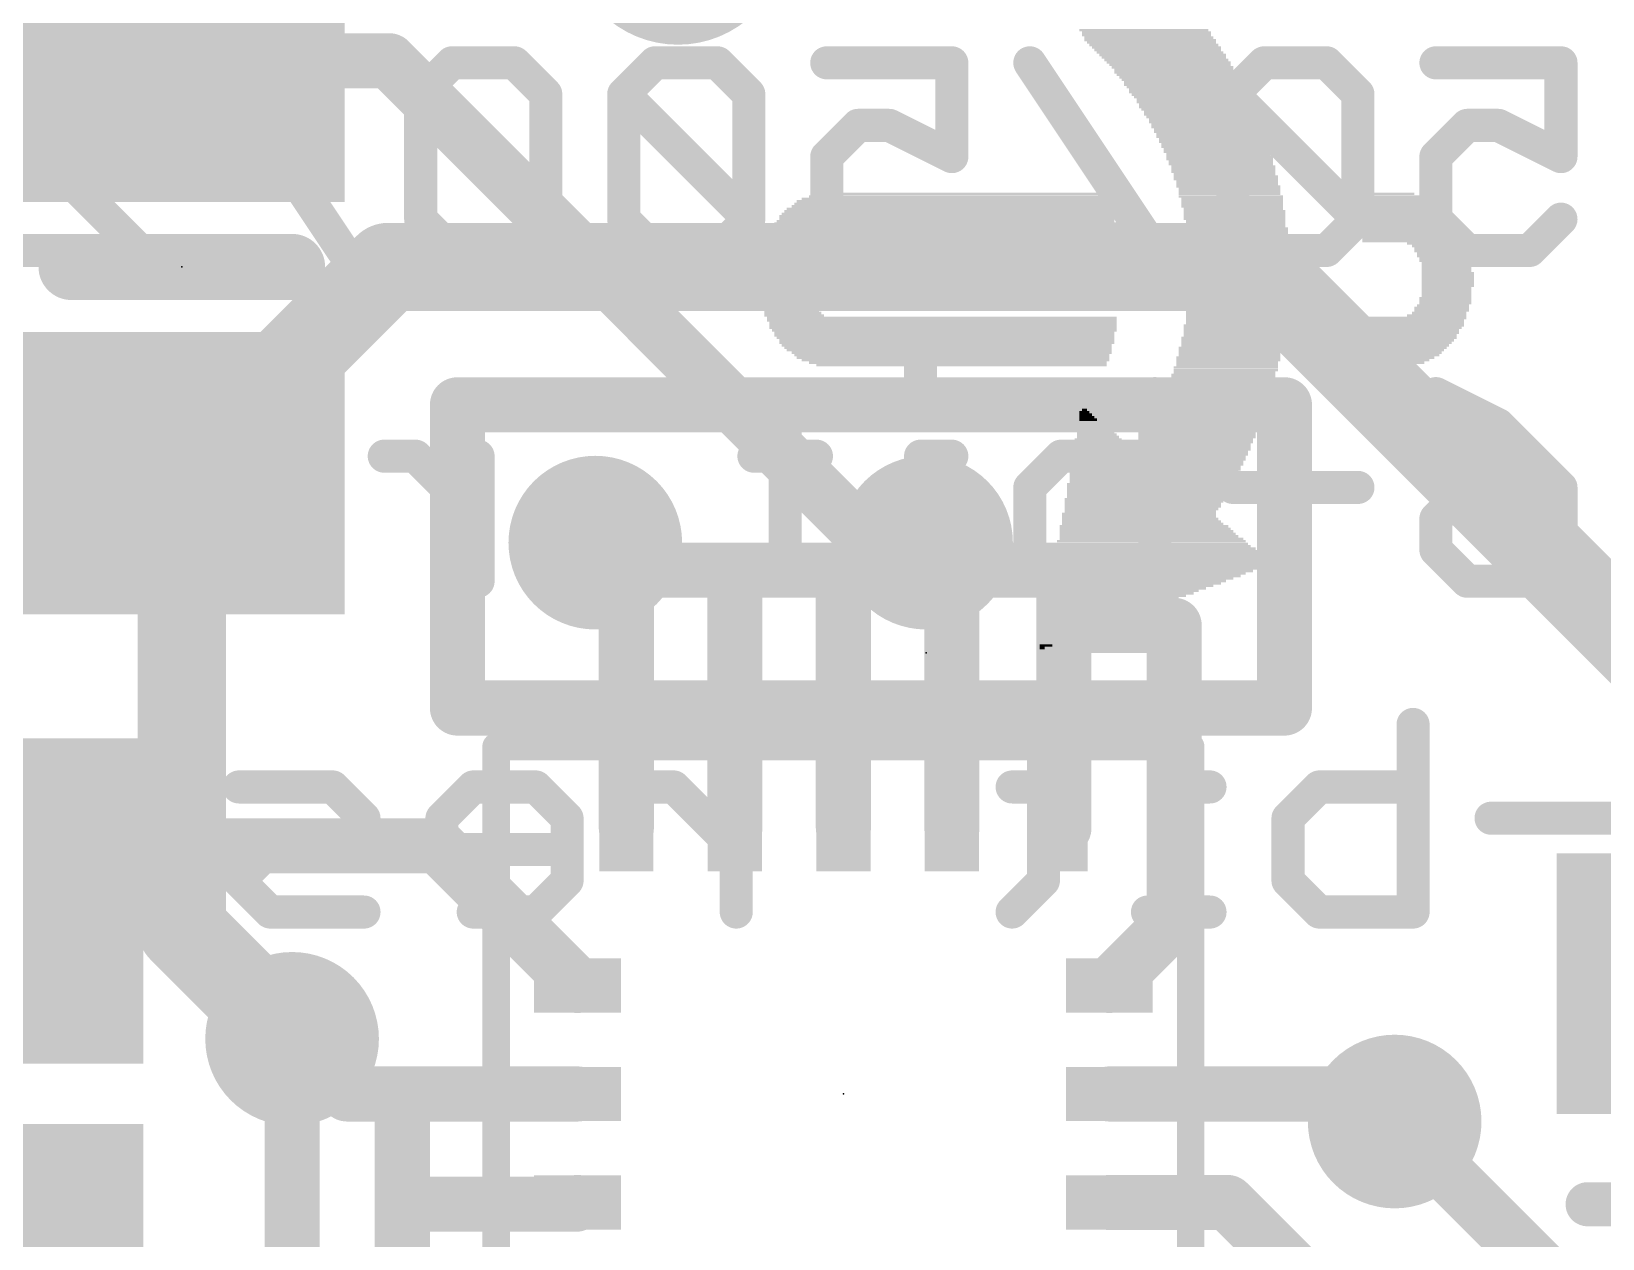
# Model space of a CAD drawing. Extents: x -0.1 to 30.5, y 0 to 19.2.
# Drawn here: x 11.5 to 18.74, y 9.24 to 14.8 of the extents above; entities that cross this region are included whole.
import ezdxf

# ---------------------------------------------------------------- set-up
doc = ezdxf.new("R2010")
doc.units = 0
for name, color, linetype in [('1', 12, 'CONTINUOUS'), ('16', 132, 'CONTINUOUS'), ('18', 110, 'CONTINUOUS'), ('21', 40, 'CONTINUOUS'), ('22', 6, 'CONTINUOUS'), ('23', 53, 'CONTINUOUS')]:
    doc.layers.add(name, color=color, linetype=linetype)

# ---------------------------------------------------------------- blocks, each defined once
blk = doc.blocks.new('RECT')
blk.add_solid([(-0.5, -0.5), (0.5, -0.5), (-0.5, 0.5), (0.5, 0.5)])
blk = doc.blocks.new('PIE')
at = {"const_width": 0.5}
blk.add_lwpolyline([(0, -0.25, 1), (0, 0.25, 1), (0, -0.25)], format="xyb", dxfattribs=at)
blk = doc.blocks.new('ROUNDV')
at = {"const_width": 0.5}
blk.add_lwpolyline([(0, -0.25, 1), (0, 0.25, 1), (0, -0.25)], format="xyb", dxfattribs=at)

msp = doc.modelspace()

# ---------------------------------------------------------------- linework, layer by layer
at = {"layer": '1', "const_width": 0.254}
for points in [[(12.192, 14.666), (13.147, 14.666)], [(13.147, 14.666), (15.494, 12.319)], [(13.462, 13.081), (17.272, 13.081)], [(13.462, 11.684), (13.462, 13.081)], [(17.272, 13.081), (17.272, 11.684)], [(10.625, 12.766), (12.192, 12.766)], [(14.24, 11.131), (14.24, 12.319)], [(14.24, 12.319), (14.74, 12.319)], [(14.74, 12.319), (15.24, 12.319)], [(14.74, 11.131), (14.74, 12.319)], [(15.24, 12.319), (15.494, 12.319)], [(15.24, 11.131), (15.24, 12.319)], [(15.494, 12.319), (15.74, 12.319)], [(15.74, 12.319), (16.256, 12.319)], [(15.74, 11.131), (15.74, 12.319)], [(16.256, 12.319), (16.256, 12.065)], [(16.256, 12.065), (16.256, 11.131)], [(16.764, 12.065), (16.256, 12.065)], [(16.764, 10.705), (16.764, 12.065)], [(17.272, 11.684), (13.462, 11.684)], [(16.256, 11.131), (16.24, 11.131)], [(11.618, 11.049), (11.364, 10.795)], [(13.372, 11.049), (11.618, 11.049)], [(14.015, 10.406), (13.372, 11.049)], [(16.465, 10.406), (16.764, 10.705)], [(12.954, 9.906), (12.7, 10.16)], [(13.208, 9.906), (12.954, 9.906)], [(14.015, 9.906), (13.208, 9.906)], [(13.208, 9.906), (13.208, 9.398)], [(16.465, 9.906), (17.653, 9.906)], [(17.653, 9.906), (17.78, 9.779)], [(13.208, 8.89), (13.208, 9.398)], [(13.208, 9.398), (14.007, 9.398)], [(14.007, 9.398), (14.015, 9.406)], [(16.465, 9.406), (17.01, 9.406)], [(17.01, 9.406), (17.653, 8.763)]]:
    msp.add_lwpolyline(points, dxfattribs=at)
at = {"layer": '1', "const_width": 0.127}
for points in [[(12.192, 14.7295, 1), (12.192, 14.6025)], [(13.1919, 14.7109, 1), (13.1021, 14.6211)], [(13.147, 14.6025, 1), (13.147, 14.7295)], [(13.462, 13.1445, 1), (13.462, 13.0175)], [(13.5255, 13.081, 1), (13.3985, 13.081)], [(17.3355, 13.081, 1), (17.2085, 13.081)], [(17.272, 13.0175, 1), (17.272, 13.1445)], [(12.192, 12.7025, 1), (12.192, 12.8295)], [(14.3035, 12.319, 1), (14.1765, 12.319)], [(14.24, 12.3825, 1), (14.24, 12.2555)], [(14.74, 12.3825, 1), (14.74, 12.2555)], [(14.8035, 12.319, 1), (14.6765, 12.319)], [(14.74, 12.2555, 1), (14.74, 12.3825)], [(15.24, 12.3825, 1), (15.24, 12.2555)], [(15.3035, 12.319, 1), (15.1765, 12.319)], [(15.24, 12.2555, 1), (15.24, 12.3825)], [(15.494, 12.3825, 1), (15.494, 12.2555)], [(15.4491, 12.2741, 1), (15.5389, 12.3639)], [(15.494, 12.2555, 1), (15.494, 12.3825)], [(15.74, 12.3825, 1), (15.74, 12.2555)], [(15.8035, 12.319, 1), (15.6765, 12.319)], [(15.74, 12.2555, 1), (15.74, 12.3825)], [(16.3195, 12.319, 1), (16.1925, 12.319)], [(16.256, 12.2555, 1), (16.256, 12.3825)], [(16.3195, 12.065, 1), (16.1925, 12.065)], [(16.256, 12.1285, 1), (16.256, 12.0015)], [(16.8275, 12.065, 1), (16.7005, 12.065)], [(16.764, 12.0015, 1), (16.764, 12.1285)], [(16.1925, 12.065, 1), (16.3195, 12.065)], [(13.462, 11.7475, 1), (13.462, 11.6205)], [(17.272, 11.6205, 1), (17.272, 11.7475)], [(13.3985, 11.684, 1), (13.5255, 11.684)], [(17.2085, 11.684, 1), (17.3355, 11.684)], [(16.24, 11.1945, 1), (16.24, 11.0675)], [(16.256, 11.0675, 1), (16.256, 11.1945)], [(11.618, 11.1125, 1), (11.618, 10.9855)], [(11.6629, 11.0041, 1), (11.5731, 11.0939)], [(13.4169, 11.0939, 1), (13.3271, 11.0041)], [(13.372, 10.9855, 1), (13.372, 11.1125)], [(14.1765, 11.131, 1), (14.3035, 11.131)], [(14.6765, 11.131, 1), (14.8035, 11.131)], [(15.1765, 11.131, 1), (15.3035, 11.131)], [(15.6765, 11.131, 1), (15.8035, 11.131)], [(16.1925, 11.131, 1), (16.3195, 11.131)], [(16.8089, 10.6601, 1), (16.7191, 10.7499)], [(16.7005, 10.705, 1), (16.8275, 10.705)], [(13.9701, 10.3611, 1), (14.0599, 10.4509)], [(16.4201, 10.4509, 1), (16.5099, 10.3611)], [(12.7449, 10.2049, 1), (12.6551, 10.1151)], [(12.954, 9.9695, 1), (12.954, 9.8425)], [(12.9091, 9.8611, 1), (12.9989, 9.9509)], [(13.208, 9.9695, 1), (13.208, 9.8425)], [(13.2715, 9.906, 1), (13.1445, 9.906)], [(13.208, 9.8425, 1), (13.208, 9.9695)], [(14.015, 9.8425, 1), (14.015, 9.9695)], [(16.465, 9.9695, 1), (16.465, 9.8425)], [(17.6979, 9.9509, 1), (17.6081, 9.8611)], [(17.653, 9.8425, 1), (17.653, 9.9695)], [(17.7351, 9.7341, 1), (17.8249, 9.8239)], [(13.2715, 9.398, 1), (13.1445, 9.398)], [(13.208, 9.4615, 1), (13.208, 9.3345)], [(13.9621, 9.4429, 1), (14.0519, 9.3531)], [(14.0599, 9.3611, 1), (13.9701, 9.4509)], [(14.007, 9.3345, 1), (14.007, 9.4615)], [(16.465, 9.4695, 1), (16.465, 9.3425)], [(17.0549, 9.4509, 1), (16.9651, 9.3611)], [(17.01, 9.3425, 1), (17.01, 9.4695)], [(13.1445, 9.398, 1), (13.2715, 9.398)]]:
    msp.add_lwpolyline(points, format="xyb", dxfattribs=at)
at = {"layer": '16'}
for points, const_width in [([(13.142, 13.716), (12.192, 12.766)], 0.4064), ([(17.145, 13.716), (13.142, 13.716)], 0.4064), ([(19.177, 11.684), (17.145, 13.716)], 0.4064), ([(12.192, 12.766), (12.192, 10.668)], 0.4064), ([(12.192, 10.668), (12.7, 10.16)], 0.4064), ([(12.7, 10.16), (12.7, 5.461)], 0.254), ([(17.78, 9.779), (18.542, 9.017)], 0.254)]:
    msp.add_lwpolyline(points, dxfattribs=dict(at, const_width=const_width))
for points, const_width in [([(13.142, 13.8176, 1), (13.142, 13.6144)], 0.2032), ([(13.2138, 13.6442, 1), (13.0702, 13.7878)], 0.2032), ([(17.2168, 13.7878, 1), (17.0732, 13.6442)], 0.2032), ([(17.145, 13.6144, 1), (17.145, 13.8176)], 0.2032), ([(12.2936, 12.766, 1), (12.0904, 12.766)], 0.2032), ([(12.1202, 12.8378, 1), (12.2638, 12.6942)], 0.2032), ([(12.2638, 10.7398, 1), (12.1202, 10.5962)], 0.2032), ([(12.0904, 10.668, 1), (12.2936, 10.668)], 0.2032), ([(12.6282, 10.0882, 1), (12.7718, 10.2318)], 0.2032), ([(12.7635, 10.16, 1), (12.6365, 10.16)], 0.127), ([(17.8249, 9.8239, 1), (17.7351, 9.7341)], 0.127)]:
    msp.add_lwpolyline(points, format="xyb", dxfattribs=dict(at, const_width=const_width))
at = {"layer": '21'}
for points, const_width in [([(12.7, 13.716), (11.684, 13.716)], 0.3048), ([(13.64, 8.306), (13.64, 11.506)], 0.127), ([(13.64, 11.506), (16.84, 11.506)], 0.127), ([(16.84, 11.506), (16.84, 8.306)], 0.127), ([(19.685, 9.398), (18.669, 9.398)], 0.2032)]:
    msp.add_lwpolyline(points, dxfattribs=dict(at, const_width=const_width))
for points, const_width in [([(11.684, 13.7922, 1), (11.684, 13.6398)], 0.1524), ([(12.7, 13.6398, 1), (12.7, 13.7922)], 0.1524), ([(13.6718, 11.506, 1), (13.6082, 11.506)], 0.0635), ([(13.64, 11.5378, 1), (13.64, 11.4742)], 0.0635), ([(16.8717, 11.506, 1), (16.8083, 11.506)], 0.0635), ([(16.84, 11.4742, 1), (16.84, 11.5378)], 0.0635), ([(18.669, 9.4488, 1), (18.669, 9.3472)], 0.1016)]:
    msp.add_lwpolyline(points, format="xyb", dxfattribs=dict(at, const_width=const_width))
at = {"layer": '22', "const_width": 0.1524}
for points in [[(11.4214, 14.5125), (11.5655, 14.6565)], [(11.5655, 14.6565), (11.8536, 14.6565)], [(11.8536, 14.6565), (11.9977, 14.5125)], [(12.9332, 13.7922), (12.3569, 14.6565)], [(13.4365, 14.6565), (13.2925, 14.5125)], [(13.7246, 14.6565), (13.4365, 14.6565)], [(13.8687, 14.5125), (13.7246, 14.6565)], [(14.372, 14.6565), (14.228, 14.5125)], [(14.6602, 14.6565), (14.372, 14.6565)], [(14.8042, 14.5125), (14.6602, 14.6565)], [(15.1635, 14.6565), (15.7397, 14.6565)], [(15.7397, 14.6565), (15.7397, 14.2244)], [(16.6752, 13.7922), (16.099, 14.6565)], [(17.1786, 14.6565), (17.0345, 14.5125)], [(17.4667, 14.6565), (17.1786, 14.6565)], [(17.6108, 14.5125), (17.4667, 14.6565)], [(17.9701, 14.6565), (18.5463, 14.6565)], [(18.5463, 14.6565), (18.5463, 14.2244)], [(13.2925, 14.5125), (13.2925, 13.9363)], [(13.8687, 13.9363), (13.2925, 14.5125)], [(13.8687, 13.9363), (13.8687, 14.5125)], [(14.228, 14.5125), (14.228, 13.9363)], [(14.8042, 13.9363), (14.228, 14.5125)], [(14.8042, 13.9363), (14.8042, 14.5125)], [(17.0345, 14.5125), (17.0345, 13.9363)], [(17.6108, 13.9363), (17.0345, 14.5125)], [(17.6108, 13.9363), (17.6108, 14.5125)], [(11.9977, 13.7922), (11.4214, 14.3684)], [(15.3076, 14.3684), (15.1635, 14.2244)], [(15.4516, 14.3684), (15.3076, 14.3684)], [(15.7397, 14.2244), (15.4516, 14.3684)], [(18.1141, 14.3684), (17.9701, 14.2244)], [(18.2582, 14.3684), (18.1141, 14.3684)], [(18.5463, 14.2244), (18.2582, 14.3684)], [(15.1635, 14.2244), (15.1635, 13.9363)], [(17.9701, 14.2244), (17.9701, 13.9363)], [(13.2925, 13.9363), (13.4365, 13.7922)], [(13.7246, 13.7922), (13.8687, 13.9363)], [(14.228, 13.9363), (14.372, 13.7922)], [(14.6602, 13.7922), (14.8042, 13.9363)], [(15.1635, 13.9363), (15.3076, 13.7922)], [(15.5957, 13.7922), (15.7397, 13.9363)], [(17.0345, 13.9363), (17.1786, 13.7922)], [(17.4667, 13.7922), (17.6108, 13.9363)], [(17.9701, 13.9363), (18.1141, 13.7922)], [(18.4022, 13.7922), (18.5463, 13.9363)], [(11.4214, 13.7922), (11.9977, 13.7922)], [(13.4365, 13.7922), (13.7246, 13.7922)], [(14.372, 13.7922), (14.6602, 13.7922)], [(15.3076, 13.7922), (15.5957, 13.7922)], [(17.1786, 13.7922), (17.4667, 13.7922)], [(18.1141, 13.7922), (18.4022, 13.7922)], [(15.5957, 13.2766), (15.5957, 13.1325)], [(16.6752, 13.1325), (16.6752, 12.2682)], [(17.9701, 13.1325), (18.2582, 12.9885)], [(14.972, 12.9885), (14.972, 12.4123)], [(18.2582, 12.9885), (18.5463, 12.7004)], [(11.6977, 12.8444), (11.2655, 12.8444)], [(11.8417, 12.7004), (11.6977, 12.8444)], [(12.3451, 12.8444), (12.201, 12.7004)], [(12.6332, 12.8444), (12.3451, 12.8444)], [(12.7773, 12.7004), (12.6332, 12.8444)], [(13.2687, 12.8444), (13.1247, 12.8444)], [(13.5569, 12.5563), (13.2687, 12.8444)], [(13.5569, 12.2682), (13.5569, 12.8444)], [(15.116, 12.8444), (14.8279, 12.8444)], [(15.7397, 12.8444), (15.5957, 12.8444)], [(15.5957, 12.8444), (15.5957, 12.2682)], [(16.099, 12.7004), (16.2431, 12.8444)], [(16.2431, 12.8444), (16.6752, 12.8444)], [(11.6977, 12.5563), (11.8417, 12.7004)], [(12.201, 12.7004), (12.201, 12.5563)], [(12.7773, 12.4123), (12.7773, 12.7004)], [(16.099, 12.4123), (16.099, 12.7004)], [(17.6108, 12.7004), (17.0345, 12.7004)], [(17.9701, 12.5563), (18.1141, 12.7004)], [(18.1141, 12.7004), (18.5463, 12.7004)], [(18.5463, 12.7004), (18.5463, 12.4123)], [(11.4096, 12.5563), (11.6977, 12.5563)], [(12.201, 12.5563), (12.7773, 12.5563)], [(17.9701, 12.4123), (17.9701, 12.5563)], [(12.6332, 12.2682), (12.7773, 12.4123)], [(14.972, 12.4123), (14.8279, 12.2682)], [(16.2431, 12.2682), (16.099, 12.4123)], [(18.1141, 12.2682), (17.9701, 12.4123)], [(18.5463, 12.4123), (18.4022, 12.2682)], [(11.8417, 12.2682), (11.4096, 12.2682)], [(12.3451, 12.2682), (12.6332, 12.2682)], [(15.7397, 12.2682), (15.4516, 12.2682)], [(16.6752, 12.2682), (16.2431, 12.2682)], [(18.4022, 12.2682), (18.1141, 12.2682)], [(16.7852, 11.7526), (16.7852, 11.6085)], [(17.8648, 11.6085), (17.8648, 10.7442)], [(16.1615, 11.4645), (16.1615, 10.8883)], [(11.5195, 11.1764), (11.6636, 11.3204)], [(11.6636, 11.3204), (11.9517, 11.3204)], [(11.9517, 11.3204), (12.0957, 11.1764)], [(12.8872, 11.3204), (12.455, 11.3204)], [(13.0313, 11.1764), (12.8872, 11.3204)], [(13.5346, 11.3204), (13.3905, 11.1764)], [(13.8227, 11.3204), (13.5346, 11.3204)], [(13.9668, 11.1764), (13.8227, 11.3204)], [(14.4583, 11.3204), (14.3142, 11.3204)], [(14.7464, 11.0323), (14.4583, 11.3204)], [(14.7464, 10.7442), (14.7464, 11.3204)], [(16.3056, 11.3204), (16.0175, 11.3204)], [(16.9292, 11.3204), (16.7852, 11.3204)], [(16.7852, 11.3204), (16.7852, 10.7442)], [(17.2885, 11.1764), (17.4326, 11.3204)], [(17.4326, 11.3204), (17.8648, 11.3204)], [(11.5195, 10.8883), (11.5195, 11.1764)], [(12.0957, 11.1764), (12.0957, 10.8883)], [(12.8872, 11.0323), (13.0313, 11.1764)], [(13.3905, 11.1764), (13.3905, 11.0323)], [(13.9668, 10.8883), (13.9668, 11.1764)], [(17.2885, 10.8883), (17.2885, 11.1764)], [(18.8003, 11.1764), (18.2241, 11.1764)], [(12.455, 10.8883), (12.5991, 11.0323)], [(12.5991, 11.0323), (12.8872, 11.0323)], [(13.3905, 11.0323), (13.9668, 11.0323)], [(11.6636, 10.7442), (11.5195, 10.8883)], [(12.0957, 10.8883), (11.9517, 10.7442)], [(12.5991, 10.7442), (12.455, 10.8883)], [(13.8227, 10.7442), (13.9668, 10.8883)], [(16.1615, 10.8883), (16.0175, 10.7442)], [(17.4326, 10.7442), (17.2885, 10.8883)], [(11.9517, 10.7442), (11.6636, 10.7442)], [(13.0313, 10.7442), (12.5991, 10.7442)], [(13.5346, 10.7442), (13.8227, 10.7442)], [(16.9292, 10.7442), (16.6411, 10.7442)], [(17.8648, 10.7442), (17.4326, 10.7442)]]:
    msp.add_lwpolyline(points, dxfattribs=at)
at = {"layer": '22', "const_width": 0.0762}
for points in [[(11.5655, 14.6946, 1), (11.5655, 14.6184)], [(11.5924, 14.6296, 1), (11.5385, 14.6835)], [(11.8805, 14.6835, 1), (11.8267, 14.6296)], [(11.8536, 14.6184, 1), (11.8536, 14.6946)], [(12.3886, 14.6777, 1), (12.3252, 14.6354)], [(13.4365, 14.6946, 1), (13.4365, 14.6184)], [(13.4635, 14.6296, 1), (13.4096, 14.6835)], [(13.7516, 14.6835, 1), (13.6977, 14.6296)], [(13.7246, 14.6184, 1), (13.7246, 14.6946)], [(14.372, 14.6946, 1), (14.372, 14.6184)], [(14.399, 14.6296, 1), (14.3451, 14.6835)], [(14.6871, 14.6835, 1), (14.6332, 14.6296)], [(14.6602, 14.6184, 1), (14.6602, 14.6946)], [(15.1635, 14.6946, 1), (15.1635, 14.6184)], [(15.7778, 14.6565, 1), (15.7016, 14.6565)], [(15.7397, 14.6184, 1), (15.7397, 14.6946)], [(16.1307, 14.6777, 1), (16.0673, 14.6354)], [(17.1786, 14.6946, 1), (17.1786, 14.6184)], [(17.2055, 14.6296, 1), (17.1517, 14.6835)], [(17.4936, 14.6835, 1), (17.4398, 14.6296)], [(17.4667, 14.6184, 1), (17.4667, 14.6946)], [(17.9701, 14.6946, 1), (17.9701, 14.6184)], [(18.5844, 14.6565, 1), (18.5082, 14.6565)], [(18.5463, 14.6184, 1), (18.5463, 14.6946)], [(11.9707, 14.4855, 1), (12.0246, 14.5394)], [(13.3194, 14.5394, 1), (13.2655, 14.4855)], [(13.2655, 14.5394, 1), (13.3194, 14.4855)], [(13.3306, 14.5125, 1), (13.2544, 14.5125)], [(13.9068, 14.5125, 1), (13.8306, 14.5125)], [(13.8417, 14.4855, 1), (13.8956, 14.5394)], [(14.2549, 14.5394, 1), (14.201, 14.4855)], [(14.201, 14.5394, 1), (14.2549, 14.4855)], [(14.2661, 14.5125, 1), (14.1899, 14.5125)], [(14.8423, 14.5125, 1), (14.7661, 14.5125)], [(14.7773, 14.4855, 1), (14.8311, 14.5394)], [(17.0726, 14.5125, 1), (16.9964, 14.5125)], [(17.0615, 14.5394, 1), (17.0076, 14.4855)], [(17.0076, 14.5394, 1), (17.0615, 14.4855)], [(17.6489, 14.5125, 1), (17.5727, 14.5125)], [(17.5838, 14.4855, 1), (17.6377, 14.5394)], [(15.3076, 14.4065, 1), (15.3076, 14.3303)], [(15.3345, 14.3415, 1), (15.2806, 14.3954)], [(15.4687, 14.4025, 1), (15.4346, 14.3343)], [(15.4516, 14.3303, 1), (15.4516, 14.4065)], [(18.1141, 14.4065, 1), (18.1141, 14.3303)], [(18.1411, 14.3415, 1), (18.0872, 14.3954)], [(18.2752, 14.4025, 1), (18.2411, 14.3343)], [(18.2582, 14.3303, 1), (18.2582, 14.4065)], [(15.2016, 14.2244, 1), (15.1254, 14.2244)], [(15.1366, 14.2513, 1), (15.1904, 14.1974)], [(15.7016, 14.2244, 1), (15.7778, 14.2244)], [(15.7227, 14.1903, 1), (15.7568, 14.2584)], [(17.9431, 14.2513, 1), (17.997, 14.1974)], [(18.0082, 14.2244, 1), (17.932, 14.2244)], [(18.5082, 14.2244, 1), (18.5844, 14.2244)], [(18.5292, 14.1903, 1), (18.5633, 14.2584)], [(13.3194, 13.9632, 1), (13.2655, 13.9093)], [(13.2544, 13.9363, 1), (13.3306, 13.9363)], [(13.8306, 13.9363, 1), (13.9068, 13.9363)], [(13.8956, 13.9093, 1), (13.8417, 13.9632)], [(13.8417, 13.9093, 1), (13.8956, 13.9632)], [(14.2549, 13.9632, 1), (14.201, 13.9093)], [(14.1899, 13.9363, 1), (14.2661, 13.9363)], [(14.7661, 13.9363, 1), (14.8423, 13.9363)], [(14.8311, 13.9093, 1), (14.7773, 13.9632)], [(14.7773, 13.9093, 1), (14.8311, 13.9632)], [(15.1904, 13.9632, 1), (15.1366, 13.9093)], [(15.1254, 13.9363, 1), (15.2016, 13.9363)], [(15.7667, 13.9093, 1), (15.7128, 13.9632)], [(17.0615, 13.9632, 1), (17.0076, 13.9093)], [(16.9964, 13.9363, 1), (17.0726, 13.9363)], [(17.5727, 13.9363, 1), (17.6489, 13.9363)], [(17.6377, 13.9093, 1), (17.5838, 13.9632)], [(17.5838, 13.9093, 1), (17.6377, 13.9632)], [(17.997, 13.9632, 1), (17.9431, 13.9093)], [(17.932, 13.9363, 1), (18.0082, 13.9363)], [(18.5732, 13.9093, 1), (18.5193, 13.9632)], [(11.9707, 13.7653, 1), (12.0246, 13.8191)], [(11.9977, 13.7541, 1), (11.9977, 13.8303)], [(12.9015, 13.7711, 1), (12.9649, 13.8133)], [(13.4365, 13.8303, 1), (13.4365, 13.7541)], [(13.4096, 13.7653, 1), (13.4635, 13.8191)], [(13.6977, 13.8191, 1), (13.7516, 13.7653)], [(13.7246, 13.7541, 1), (13.7246, 13.8303)], [(14.372, 13.8303, 1), (14.372, 13.7541)], [(14.3451, 13.7653, 1), (14.399, 13.8191)], [(14.6332, 13.8191, 1), (14.6871, 13.7653)], [(14.6602, 13.7541, 1), (14.6602, 13.8303)], [(15.3076, 13.8303, 1), (15.3076, 13.7541)], [(15.2806, 13.7653, 1), (15.3345, 13.8191)], [(15.5687, 13.8191, 1), (15.6226, 13.7653)], [(15.5957, 13.7541, 1), (15.5957, 13.8303)], [(16.6435, 13.7711, 1), (16.7069, 13.8133)], [(17.1786, 13.8303, 1), (17.1786, 13.7541)], [(17.1517, 13.7653, 1), (17.2055, 13.8191)], [(17.4398, 13.8191, 1), (17.4936, 13.7653)], [(17.4667, 13.7541, 1), (17.4667, 13.8303)], [(18.1141, 13.8303, 1), (18.1141, 13.7541)], [(18.0872, 13.7653, 1), (18.1411, 13.8191)], [(18.3753, 13.8191, 1), (18.4292, 13.7653)], [(18.4022, 13.7541, 1), (18.4022, 13.8303)], [(15.6338, 13.2766, 1), (15.5576, 13.2766)], [(16.7133, 13.1325, 1), (16.6371, 13.1325)], [(17.9871, 13.1666, 1), (17.953, 13.0985)], [(15.5576, 13.1325, 1), (15.6338, 13.1325)], [(15.0101, 12.9885, 1), (14.9339, 12.9885)], [(18.2851, 13.0154, 1), (18.2312, 12.9615)], [(18.2411, 12.9544, 1), (18.2752, 13.0226)], [(11.7246, 12.8714, 1), (11.6707, 12.8175)], [(11.6977, 12.8063, 1), (11.6977, 12.8825)], [(12.3451, 12.8825, 1), (12.3451, 12.8063)], [(12.372, 12.8175, 1), (12.3181, 12.8714)], [(12.6601, 12.8714, 1), (12.6063, 12.8175)], [(12.6332, 12.8063, 1), (12.6332, 12.8825)], [(13.1247, 12.8825, 1), (13.1247, 12.8063)], [(13.2957, 12.8714, 1), (13.2418, 12.8175)], [(13.2687, 12.8063, 1), (13.2687, 12.8825)], [(13.595, 12.8444, 1), (13.5188, 12.8444)], [(14.8279, 12.8825, 1), (14.8279, 12.8063)], [(15.116, 12.8063, 1), (15.116, 12.8825)], [(15.5957, 12.8825, 1), (15.5957, 12.8063)], [(15.6338, 12.8444, 1), (15.5576, 12.8444)], [(15.7397, 12.8063, 1), (15.7397, 12.8825)], [(16.2431, 12.8825, 1), (16.2431, 12.8063)], [(16.27, 12.8175, 1), (16.2161, 12.8714)], [(16.6752, 12.8063, 1), (16.6752, 12.8825)], [(11.8687, 12.6734, 1), (11.8148, 12.7273)], [(11.8148, 12.6734, 1), (11.8687, 12.7273)], [(12.2391, 12.7004, 1), (12.1629, 12.7004)], [(12.1741, 12.7273, 1), (12.228, 12.6734)], [(12.8154, 12.7004, 1), (12.7392, 12.7004)], [(12.7503, 12.6734, 1), (12.8042, 12.7273)], [(16.1371, 12.7004, 1), (16.0609, 12.7004)], [(16.0721, 12.7273, 1), (16.126, 12.6734)], [(17.0345, 12.7385, 1), (17.0345, 12.6623)], [(17.6108, 12.6623, 1), (17.6108, 12.7385)], [(18.1141, 12.7385, 1), (18.1141, 12.6623)], [(18.1411, 12.6734, 1), (18.0872, 12.7273)], [(18.5844, 12.7004, 1), (18.5082, 12.7004)], [(18.5193, 12.6734, 1), (18.5732, 12.7273)], [(18.5463, 12.6623, 1), (18.5463, 12.7385)], [(11.6707, 12.5833, 1), (11.7246, 12.5294)], [(11.6977, 12.5182, 1), (11.6977, 12.5944)], [(12.201, 12.5944, 1), (12.201, 12.5182)], [(12.7773, 12.5182, 1), (12.7773, 12.5944)], [(13.5299, 12.5294, 1), (13.5838, 12.5833)], [(17.9431, 12.5833, 1), (17.997, 12.5294)], [(18.0082, 12.5563, 1), (17.932, 12.5563)], [(12.1629, 12.5563, 1), (12.2391, 12.5563)], [(12.8042, 12.3853, 1), (12.7503, 12.4392)], [(14.9989, 12.3853, 1), (14.945, 12.4392)], [(16.126, 12.4392, 1), (16.0721, 12.3853)], [(17.997, 12.4392, 1), (17.9431, 12.3853)], [(18.5732, 12.3853, 1), (18.5193, 12.4392)], [(12.7392, 12.4123, 1), (12.8154, 12.4123)], [(14.9339, 12.4123, 1), (15.0101, 12.4123)], [(16.0609, 12.4123, 1), (16.1371, 12.4123)], [(17.932, 12.4123, 1), (18.0082, 12.4123)], [(18.5082, 12.4123, 1), (18.5844, 12.4123)], [(11.8417, 12.2301, 1), (11.8417, 12.3063)], [(12.3451, 12.3063, 1), (12.3451, 12.2301)], [(12.6063, 12.2951, 1), (12.6601, 12.2413)], [(12.6332, 12.2301, 1), (12.6332, 12.3063)], [(13.5188, 12.2682, 1), (13.595, 12.2682)], [(14.801, 12.2951, 1), (14.8549, 12.2413)], [(15.4516, 12.3063, 1), (15.4516, 12.2301)], [(15.5576, 12.2682, 1), (15.6338, 12.2682)], [(15.7397, 12.2301, 1), (15.7397, 12.3063)], [(16.2431, 12.3063, 1), (16.2431, 12.2301)], [(16.2161, 12.2413, 1), (16.27, 12.2951)], [(16.6371, 12.2682, 1), (16.7133, 12.2682)], [(16.6752, 12.2301, 1), (16.6752, 12.3063)], [(18.1141, 12.3063, 1), (18.1141, 12.2301)], [(18.0872, 12.2413, 1), (18.1411, 12.2951)], [(18.3753, 12.2951, 1), (18.4292, 12.2413)], [(18.4022, 12.2301, 1), (18.4022, 12.3063)], [(16.8233, 11.7526, 1), (16.7471, 11.7526)], [(17.9029, 11.6085, 1), (17.8267, 11.6085)], [(16.7471, 11.6085, 1), (16.8233, 11.6085)], [(16.1996, 11.4645, 1), (16.1234, 11.4645)], [(11.6636, 11.3585, 1), (11.6636, 11.2823)], [(11.6905, 11.2935, 1), (11.6366, 11.3474)], [(11.9786, 11.3474, 1), (11.9247, 11.2935)], [(11.9517, 11.2823, 1), (11.9517, 11.3585)], [(12.455, 11.3585, 1), (12.455, 11.2823)], [(12.9141, 11.3474, 1), (12.8603, 11.2935)], [(12.8872, 11.2823, 1), (12.8872, 11.3585)], [(13.5346, 11.3585, 1), (13.5346, 11.2823)], [(13.5615, 11.2935, 1), (13.5077, 11.3474)], [(13.8497, 11.3474, 1), (13.7958, 11.2935)], [(13.8227, 11.2823, 1), (13.8227, 11.3585)], [(14.3142, 11.3585, 1), (14.3142, 11.2823)], [(14.4852, 11.3474, 1), (14.4313, 11.2935)], [(14.4583, 11.2823, 1), (14.4583, 11.3585)], [(14.7845, 11.3204, 1), (14.7083, 11.3204)], [(16.0175, 11.3585, 1), (16.0175, 11.2823)], [(16.3056, 11.2823, 1), (16.3056, 11.3585)], [(16.7852, 11.3585, 1), (16.7852, 11.2823)], [(16.8233, 11.3204, 1), (16.7471, 11.3204)], [(16.9292, 11.2823, 1), (16.9292, 11.3585)], [(17.4326, 11.3585, 1), (17.4326, 11.2823)], [(17.4595, 11.2935, 1), (17.4057, 11.3474)], [(17.8648, 11.2823, 1), (17.8648, 11.3585)], [(11.5576, 11.1764, 1), (11.4814, 11.1764)], [(11.4926, 11.2033, 1), (11.5465, 11.1494)], [(12.1338, 11.1764, 1), (12.0576, 11.1764)], [(12.0688, 11.1494, 1), (12.1227, 11.2033)], [(13.0582, 11.1494, 1), (13.0043, 11.2033)], [(13.0043, 11.1494, 1), (13.0582, 11.2033)], [(13.4286, 11.1764, 1), (13.3524, 11.1764)], [(13.3636, 11.2033, 1), (13.4175, 11.1494)], [(14.0049, 11.1764, 1), (13.9287, 11.1764)], [(13.9398, 11.1494, 1), (13.9937, 11.2033)], [(17.3266, 11.1764, 1), (17.2504, 11.1764)], [(17.2616, 11.2033, 1), (17.3155, 11.1494)], [(18.2241, 11.2145, 1), (18.2241, 11.1383)], [(12.5991, 11.0704, 1), (12.5991, 10.9942)], [(12.626, 11.0054, 1), (12.5721, 11.0593)], [(12.8603, 11.0593, 1), (12.9141, 11.0054)], [(12.8872, 10.9942, 1), (12.8872, 11.0704)], [(13.3905, 11.0704, 1), (13.3905, 10.9942)], [(13.9668, 10.9942, 1), (13.9668, 11.0704)], [(14.7194, 11.0054, 1), (14.7733, 11.0593)], [(13.3524, 11.0323, 1), (13.4286, 11.0323)], [(11.5465, 10.9152, 1), (11.4926, 10.8613)], [(12.1227, 10.8613, 1), (12.0688, 10.9152)], [(12.482, 10.9152, 1), (12.4281, 10.8613)], [(12.4281, 10.9152, 1), (12.482, 10.8613)], [(13.9937, 10.8613, 1), (13.9398, 10.9152)], [(16.1885, 10.8613, 1), (16.1346, 10.9152)], [(17.3155, 10.9152, 1), (17.2616, 10.8613)], [(11.4814, 10.8883, 1), (11.5576, 10.8883)], [(12.0576, 10.8883, 1), (12.1338, 10.8883)], [(13.9287, 10.8883, 1), (14.0049, 10.8883)], [(16.1234, 10.8883, 1), (16.1996, 10.8883)], [(17.2504, 10.8883, 1), (17.3266, 10.8883)], [(11.6636, 10.7823, 1), (11.6636, 10.7061)], [(11.6366, 10.7173, 1), (11.6905, 10.7711)], [(11.9247, 10.7711, 1), (11.9786, 10.7173)], [(11.9517, 10.7061, 1), (11.9517, 10.7823)], [(12.5991, 10.7823, 1), (12.5991, 10.7061)], [(12.5721, 10.7173, 1), (12.626, 10.7711)], [(13.0313, 10.7061, 1), (13.0313, 10.7823)], [(13.5346, 10.7823, 1), (13.5346, 10.7061)], [(13.7958, 10.7711, 1), (13.8497, 10.7173)], [(13.8227, 10.7061, 1), (13.8227, 10.7823)], [(15.9905, 10.7711, 1), (16.0444, 10.7173)], [(16.6411, 10.7823, 1), (16.6411, 10.7061)], [(16.9292, 10.7061, 1), (16.9292, 10.7823)], [(17.4326, 10.7823, 1), (17.4326, 10.7061)], [(17.4057, 10.7173, 1), (17.4595, 10.7711)], [(17.8648, 10.7061, 1), (17.8648, 10.7823)], [(14.7083, 10.7442, 1), (14.7845, 10.7442)], [(16.7471, 10.7442, 1), (16.8233, 10.7442)], [(17.8267, 10.7442, 1), (17.9029, 10.7442)]]:
    msp.add_lwpolyline(points, format="xyb", dxfattribs=at)
at = {"layer": '23'}
for p in [(12.192, 13.716), (15.621, 11.938), (15.24, 9.906)]:
    msp.add_point(p, dxfattribs=at)

# ---------------------------------------------------------------- block references
at = {"layer": '1'}
msp.add_blockref('PIE', (14.478, 15.24), dxfattribs=at)
for p, xscale, yscale, rotation in [((12.192, 14.666), 1.3, 1.5, 270), ((12.192, 12.766), 1.3, 1.5, 270), ((14.24, 11.131), 0.4, 0.25, 270), ((14.74, 11.131), 0.4, 0.25, 270), ((15.24, 11.131), 0.4, 0.25, 270), ((15.74, 11.131), 0.4, 0.25, 270), ((16.24, 11.131), 0.4, 0.25, 270), ((19.177, 10.414), 1.2, 1.3, 270), ((16.465, 10.406), 0.4, 0.25, 180), ((16.465, 9.906), 0.4, 0.25, 180), ((11.364, 9.017), 1.3, 1.5, 180), ((16.465, 9.406), 0.4, 0.25, 180)]:
    msp.add_blockref('RECT', p, dxfattribs=dict(at, xscale=xscale, yscale=yscale, rotation=rotation))
for p, xscale, yscale in [((11.364, 10.795), 1.3, 1.5), ((14.015, 10.406), 0.4, 0.25), ((14.015, 9.906), 0.4, 0.25), ((14.015, 9.406), 0.4, 0.25)]:
    msp.add_blockref('RECT', p, dxfattribs=dict(at, xscale=xscale, yscale=yscale))
at = {"layer": '18', "xscale": 0.8001, "yscale": 0.8001}
for p in [(14.097, 12.446), (14.097, 12.446), (15.621, 12.446), (15.621, 12.446), (12.7, 10.16), (12.7, 10.16), (17.78, 9.779), (17.78, 9.779)]:
    msp.add_blockref('ROUNDV', p, dxfattribs=at)
at = {"layer": '21', "yscale": 0.0114}
for p, xscale in [((16.6249, 14.8069), 0.5944), ((16.6364, 14.7955), 0.5944), ((16.6364, 14.7841), 0.5944), ((16.6478, 14.7726), 0.5944), ((16.6535, 14.7612), 0.6058), ((16.6592, 14.7498), 0.5944), ((16.6707, 14.7384), 0.5944), ((16.6821, 14.7269), 0.5944), ((16.6878, 14.7155), 0.5829), ((16.6992, 14.7041), 0.5829), ((16.7107, 14.6926), 0.5829), ((16.7164, 14.6812), 0.5715), ((16.7278, 14.6698), 0.5715), ((16.7392, 14.6583), 0.5715), ((16.7449, 14.6469), 0.5601), ((16.7564, 14.6355), 0.5601), ((16.7621, 14.6241), 0.5486), ((16.7678, 14.6126), 0.5601), ((16.7735, 14.6012), 0.5486), ((16.785, 14.5898), 0.5486), ((16.7964, 14.5783), 0.5486), ((16.8021, 14.5669), 0.5372), ((16.8078, 14.5555), 0.5486), ((16.8135, 14.544), 0.5372), ((16.825, 14.5326), 0.5372), ((16.825, 14.5212), 0.5372), ((16.8364, 14.5098), 0.5372), ((16.8421, 14.4983), 0.5258), ((16.8535, 14.4869), 0.5258), ((16.8535, 14.4755), 0.5258), ((16.865, 14.464), 0.5258), ((16.865, 14.4526), 0.5258), ((16.8707, 14.4412), 0.5143), ((16.8821, 14.4297), 0.5143), ((16.8821, 14.4183), 0.5143), ((16.8935, 14.4069), 0.5143), ((16.8993, 14.3955), 0.5029), ((16.905, 14.384), 0.5143), ((16.9107, 14.3726), 0.5029), ((16.9107, 14.3612), 0.5029), ((16.9221, 14.3497), 0.5029), ((16.9221, 14.3383), 0.5029), ((16.9278, 14.3269), 0.4915), ((16.9335, 14.3154), 0.5029), ((16.9393, 14.304), 0.4915), ((16.945, 14.2926), 0.5029), ((16.9507, 14.2812), 0.4915), ((16.9507, 14.2697), 0.4915), ((16.9621, 14.2583), 0.4915), ((16.9621, 14.2469), 0.4915), ((16.9678, 14.2354), 0.4801), ((16.9735, 14.224), 0.4915), ((16.9735, 14.2126), 0.4915), ((16.9793, 14.2011), 0.4801), ((16.9793, 14.1897), 0.4801), ((16.9907, 14.1783), 0.4801), ((16.9907, 14.1669), 0.4801), ((16.9907, 14.1554), 0.4801), ((17.0021, 14.1326), 0.4801), ((17.0021, 14.1211), 0.4801), ((16.9964, 14.144), 0.4686), ((15.7734, 14.0411), 1.383), ((15.7905, 14.0526), 1.3487), ((17.0078, 14.1097), 0.4686), ((17.0078, 14.0983), 0.4686), ((17.0136, 14.0868), 0.4801), ((17.025, 14.0411), 0.4801), ((17.0193, 14.0754), 0.4686), ((17.0193, 14.064), 0.4686), ((17.0193, 14.0526), 0.4686), ((17.7394, 14.0526), 0.2629), ((17.7622, 14.0411), 0.3086), ((15.7277, 13.9725), 1.5202), ((15.7277, 13.984), 1.4973), ((15.7391, 13.9954), 1.4745), ((15.7448, 14.0068), 1.463), ((15.7448, 14.0183), 1.4402), ((15.7563, 14.0297), 1.4173), ((17.0307, 14.0297), 0.4686), ((17.0307, 14.0183), 0.4686), ((17.0307, 14.0068), 0.4686), ((17.0307, 13.9954), 0.4686), ((17.0364, 13.984), 0.4572), ((17.0421, 13.9725), 0.4686), ((17.7736, 14.0297), 0.3315), ((17.7851, 14.0183), 0.3543), ((17.8022, 14.0068), 0.3658), ((17.8079, 13.9954), 0.3772), ((17.8137, 13.984), 0.3886), ((17.8194, 13.9725), 0.4001), ((15.7105, 13.9154), 1.5773), ((15.7105, 13.904), 1.5773), ((15.7105, 13.9268), 1.5545), ((15.7163, 13.9497), 1.5431), ((15.7163, 13.9383), 1.5431), ((15.722, 13.9611), 1.5316), ((17.0421, 13.9611), 0.4686), ((17.0421, 13.9497), 0.4686), ((17.0421, 13.9383), 0.4686), ((17.0478, 13.9268), 0.4572), ((17.0478, 13.9154), 0.4572), ((17.0478, 13.904), 0.4572), ((17.8422, 13.9268), 0.4458), ((17.8251, 13.9611), 0.4115), ((17.8308, 13.9497), 0.4229), ((17.8365, 13.9383), 0.4343), ((17.8479, 13.9154), 0.4343), ((17.8537, 13.904), 0.4458), ((15.0133, 13.8239), 0.2743), ((15.6991, 13.8468), 1.6231), ((15.6991, 13.8354), 1.6231), ((15.6991, 13.8811), 1.6002), ((15.6991, 13.8697), 1.6002), ((15.6991, 13.8582), 1.6002), ((15.7048, 13.8925), 1.5888), ((17.0536, 13.8925), 0.4686), ((17.0536, 13.8811), 0.4686), ((17.0536, 13.8697), 0.4686), ((17.0536, 13.8582), 0.4686), ((17.0593, 13.8468), 0.4572), ((17.0593, 13.8354), 0.4572), ((17.0593, 13.8239), 0.4572), ((17.8708, 13.8354), 0.4801), ((17.8537, 13.8925), 0.4458), ((17.8594, 13.8811), 0.4572), ((17.8651, 13.8697), 0.4686), ((17.8651, 13.8582), 0.4686), ((17.8651, 13.8468), 0.4686), ((17.9737, 13.8239), 0.2743), ((14.9904, 13.7897), 0.2515), ((14.9904, 13.7782), 0.2515), ((14.9847, 13.7668), 0.24), ((14.9847, 13.7554), 0.24), ((15.0019, 13.8011), 0.2515), ((15.0076, 13.8125), 0.2629), ((17.0593, 13.8125), 0.4572), ((17.0593, 13.8011), 0.4572), ((17.0593, 13.7897), 0.4572), ((17.0593, 13.7782), 0.4572), ((17.0593, 13.7668), 0.4572), ((17.0593, 13.7554), 0.4572), ((17.9851, 13.8125), 0.2515), ((17.9965, 13.8011), 0.2515), ((17.9965, 13.7897), 0.2515), ((18.008, 13.7668), 0.2515), ((18.0023, 13.7782), 0.24), ((18.0137, 13.7554), 0.24), ((14.9733, 13.7325), 0.24), ((14.9733, 13.7211), 0.24), ((14.9676, 13.7096), 0.2286), ((14.9676, 13.6982), 0.2286), ((14.9676, 13.6868), 0.2286), ((14.979, 13.7439), 0.2286), ((17.0593, 13.7439), 0.4572), ((17.065, 13.7325), 0.4686), ((17.065, 13.7211), 0.4686), ((17.065, 13.7096), 0.4686), ((17.065, 13.6982), 0.4686), ((17.065, 13.6868), 0.4686), ((18.0137, 13.7439), 0.24), ((18.0194, 13.7325), 0.2286), ((18.0194, 13.7211), 0.2286), ((18.0194, 13.7096), 0.2286), ((18.0194, 13.6982), 0.2286), ((18.0251, 13.6868), 0.24), ((14.9676, 13.6754), 0.2286), ((14.9676, 13.6639), 0.2286), ((14.9676, 13.6525), 0.2286), ((14.9676, 13.6411), 0.2286), ((14.9676, 13.6296), 0.2286), ((14.9676, 13.6182), 0.2286), ((14.9676, 13.6068), 0.2286), ((17.065, 13.6754), 0.4686), ((17.065, 13.6639), 0.4686), ((17.065, 13.6525), 0.4686), ((17.0593, 13.6411), 0.4572), ((17.0593, 13.6296), 0.4572), ((17.0593, 13.6182), 0.4572), ((17.0593, 13.6068), 0.4572), ((18.0251, 13.6754), 0.24), ((18.0251, 13.6639), 0.24), ((18.0251, 13.6525), 0.24), ((18.0251, 13.6411), 0.24), ((18.0251, 13.6296), 0.24), ((18.0194, 13.6182), 0.2286), ((18.0194, 13.6068), 0.2286), ((14.9733, 13.5953), 0.24), ((14.9733, 13.5839), 0.24), ((14.9904, 13.5382), 0.2515), ((14.979, 13.5725), 0.2286), ((14.9847, 13.5611), 0.24), ((14.9847, 13.5496), 0.24), ((17.0593, 13.5953), 0.4572), ((17.0593, 13.5839), 0.4572), ((17.0593, 13.5725), 0.4572), ((17.0593, 13.5611), 0.4572), ((17.0593, 13.5496), 0.4572), ((17.0593, 13.5382), 0.4572), ((18.0023, 13.5382), 0.24), ((18.0137, 13.5725), 0.24), ((18.0137, 13.5611), 0.24), ((18.0137, 13.5496), 0.24), ((18.0194, 13.5953), 0.2286), ((18.0194, 13.5839), 0.2286), ((14.9904, 13.5268), 0.2515), ((15.0019, 13.5153), 0.2515), ((15.0133, 13.4925), 0.2743), ((15.0076, 13.5039), 0.2629), ((15.6934, 13.4811), 1.6116), ((15.6934, 13.4696), 1.6116), ((17.0478, 13.4811), 0.4572), ((17.0478, 13.4696), 0.4572), ((17.0536, 13.5268), 0.4686), ((17.0536, 13.5153), 0.4686), ((17.0536, 13.5039), 0.4686), ((17.0536, 13.4925), 0.4686), ((17.8651, 13.4811), 0.4915), ((17.8594, 13.4696), 0.4801), ((17.9737, 13.4925), 0.2743), ((17.9851, 13.5039), 0.2515), ((17.9965, 13.5268), 0.2515), ((17.9965, 13.5153), 0.2515), ((15.6991, 13.4582), 1.6002), ((15.6991, 13.4468), 1.6002), ((15.6991, 13.4353), 1.6002), ((15.7048, 13.4239), 1.5888), ((15.7048, 13.4125), 1.5659), ((15.7048, 13.401), 1.5659), ((15.7105, 13.3896), 1.5545), ((17.0307, 13.3896), 0.4686), ((17.0421, 13.4468), 0.4686), ((17.0421, 13.4353), 0.4686), ((17.0421, 13.4239), 0.4686), ((17.0421, 13.4125), 0.4686), ((17.0364, 13.401), 0.4572), ((17.0478, 13.4582), 0.4572), ((17.8308, 13.3896), 0.4686), ((17.8479, 13.4353), 0.4801), ((17.8537, 13.4582), 0.4915), ((17.8537, 13.4468), 0.4915), ((17.8422, 13.4239), 0.4686), ((17.8422, 13.4125), 0.4686), ((17.8365, 13.401), 0.4572), ((15.7163, 13.3782), 1.5431), ((15.7163, 13.3668), 1.5431), ((15.7163, 13.3553), 1.5202), ((15.722, 13.3439), 1.5088), ((15.7277, 13.3325), 1.4973), ((15.7391, 13.321), 1.4745), ((17.025, 13.3439), 0.4801), ((17.0193, 13.3325), 0.4686), ((17.0193, 13.321), 0.4686), ((17.0307, 13.3782), 0.4686), ((17.0307, 13.3668), 0.4686), ((17.0307, 13.3553), 0.4686), ((17.7965, 13.3325), 0.4229), ((17.7908, 13.321), 0.4115), ((17.8251, 13.3782), 0.4572), ((17.8194, 13.3668), 0.4458), ((17.8079, 13.3439), 0.4229), ((17.8137, 13.3553), 0.4343), ((15.7391, 13.3096), 1.4516), ((15.7448, 13.2982), 1.4402), ((15.7563, 13.2867), 1.4173), ((15.7677, 13.2753), 1.3716), ((15.7848, 13.2639), 1.3373), ((17.0021, 13.2525), 0.4801), ((17.0078, 13.2753), 0.4686), ((17.0078, 13.2639), 0.4686), ((17.0136, 13.2982), 0.4801), ((17.0136, 13.2867), 0.4801), ((17.0193, 13.3096), 0.4686), ((17.7565, 13.2867), 0.3658), ((17.7222, 13.2639), 0.2972), ((17.7451, 13.2753), 0.3429), ((17.7851, 13.3096), 0.4001), ((17.7736, 13.2982), 0.3772), ((16.9793, 13.1839), 0.4801), ((16.9793, 13.1724), 0.4801), ((16.9907, 13.2182), 0.4801), ((16.9907, 13.2067), 0.4801), ((16.9907, 13.1953), 0.4801), ((17.0021, 13.241), 0.4801), ((16.9964, 13.2296), 0.4686), ((16.9507, 13.1039), 0.4915), ((16.9621, 13.1267), 0.4915), ((16.9564, 13.1153), 0.4801), ((16.9735, 13.161), 0.4915), ((16.9678, 13.1496), 0.4801), ((16.9678, 13.1382), 0.4801), ((16.3506, 13.0467), 0.0457), ((16.3563, 13.0353), 0.0571), ((16.3506, 13.0581), 0.0229), ((16.9278, 13.0467), 0.4915), ((16.9278, 13.0353), 0.4915), ((16.9393, 13.0696), 0.4915), ((16.9393, 13.0581), 0.4915), ((16.9507, 13.0924), 0.4915), ((16.945, 13.081), 0.4801), ((16.3792, 12.9896), 0.1257), ((16.3849, 12.9781), 0.1372), ((16.3906, 12.9667), 0.1486), ((16.402, 12.9553), 0.1715), ((16.362, 13.0239), 0.0686), ((16.3678, 13.0124), 0.08), ((16.3792, 13.001), 0.1029), ((16.8878, 12.9553), 0.5029), ((16.8993, 12.9781), 0.5029), ((16.8993, 12.9667), 0.5029), ((16.9107, 13.001), 0.5029), ((16.9107, 12.9896), 0.5029), ((16.9164, 13.0124), 0.4915), ((16.9221, 13.0239), 0.5029), ((16.4306, 12.8981), 0.2515), ((16.4363, 12.8867), 0.2629), ((16.4135, 12.921), 0.2172), ((16.4192, 12.9096), 0.2286), ((16.4135, 12.9324), 0.1943), ((16.4078, 12.9438), 0.1829), ((16.8592, 12.8867), 0.5143), ((16.8707, 12.9096), 0.5143), ((16.865, 12.8981), 0.5029), ((16.8821, 12.9324), 0.5143), ((16.8764, 12.921), 0.5029), ((16.8878, 12.9438), 0.5029), ((16.6992, 12.8524), 0.8115), ((16.6935, 12.841), 0.8001), ((16.6935, 12.8295), 0.8001), ((16.6878, 12.8181), 0.7887), ((16.7049, 12.8638), 0.8001), ((16.4421, 12.8753), 0.2743), ((16.8592, 12.8753), 0.5143), ((16.6649, 12.7495), 0.7658), ((16.6649, 12.7381), 0.7658), ((16.6764, 12.7838), 0.7887), ((16.6707, 12.7724), 0.7772), ((16.6707, 12.761), 0.7772), ((16.6878, 12.8067), 0.7887), ((16.6821, 12.7953), 0.7772), ((16.6535, 12.7152), 0.7658), ((16.6478, 12.7038), 0.7544), ((16.6478, 12.6924), 0.7544), ((16.6421, 12.681), 0.7429), ((16.6421, 12.6695), 0.7429), ((16.6592, 12.7267), 0.7544), ((16.6192, 12.6238), 0.7201), ((16.6192, 12.6124), 0.7201), ((16.6135, 12.6009), 0.7087), ((16.6249, 12.6467), 0.7315), ((16.6249, 12.6352), 0.7315), ((16.6364, 12.6581), 0.7315), ((16.6249, 12.5209), 0.7772), ((16.6021, 12.5781), 0.7087), ((16.6021, 12.5667), 0.7087), ((16.6078, 12.5552), 0.7201), ((16.6135, 12.5438), 0.7315), ((16.6192, 12.5324), 0.7429), ((16.6078, 12.5895), 0.6972), ((16.6592, 12.4524), 0.8687), ((16.6306, 12.5095), 0.7887), ((16.6364, 12.4981), 0.8001), ((16.6421, 12.4866), 0.8115), ((16.6478, 12.4752), 0.823), ((16.6592, 12.4638), 0.8458), ((16.6935, 12.3838), 0.9601), ((16.6649, 12.4409), 0.8801), ((16.6935, 12.3952), 0.9373), ((16.6707, 12.4295), 0.8915), ((16.6821, 12.4181), 0.9144), ((16.6878, 12.4066), 0.9258), ((16.6649, 12.3152), 0.9258), ((16.6478, 12.3038), 0.8915), ((16.6992, 12.3723), 0.9716), ((16.7049, 12.3381), 0.983), ((16.6878, 12.3266), 0.9487), ((16.7107, 12.3609), 0.9944), ((16.7164, 12.3495), 1.0058), ((16.5506, 12.2352), 0.7201), ((16.5678, 12.2466), 0.7544), ((16.6364, 12.2923), 0.8687), ((16.6192, 12.2809), 0.8344), ((16.6021, 12.2695), 0.8001), ((16.5906, 12.258), 0.7772), ((16.4706, 12.178), 0.5829), ((16.4535, 12.1666), 0.5486), ((16.5049, 12.2009), 0.6287), ((16.5335, 12.2238), 0.6858), ((16.5221, 12.2123), 0.6629), ((16.4878, 12.1895), 0.5944), ((16.3849, 12.1209), 0.4343), ((16.3678, 12.1095), 0.4001), ((16.3563, 12.098), 0.3772), ((16.3392, 12.0866), 0.3429), ((16.4363, 12.1552), 0.5143), ((16.4249, 12.1437), 0.4915), ((16.4078, 12.1323), 0.4572), ((16.2877, 12.0523), 0.2629), ((16.242, 12.018), 0.1715), ((16.2706, 12.0409), 0.2286), ((16.2535, 12.0294), 0.1943), ((16.322, 12.0752), 0.3086), ((16.3106, 12.0637), 0.2858), ((16.1906, 11.9837), 0.0914), ((16.1563, 11.9609), 0.0229), ((16.1735, 11.9723), 0.0571), ((16.2077, 11.9952), 0.1029), ((16.2249, 12.0066), 0.1372)]:
    msp.add_blockref('RECT', p, dxfattribs=dict(at, xscale=xscale))

doc.saveas('drawing.dxf')
